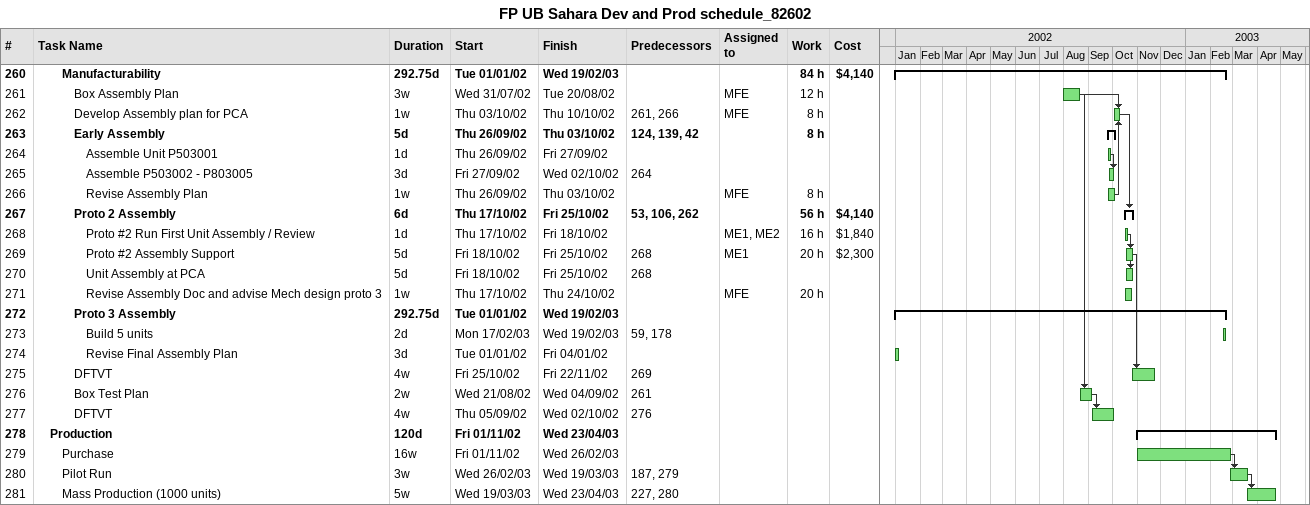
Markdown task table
FP UB Sahara Dev and Prod schedule_82602

| ID | Level | Task | Duration | Start | Finish | Predecessors | Resources | Work (h) | Cost ($) |
|---|---|---|---|---|---|---|---|---|---|
| 260 | 3 | **Manufacturability** | 292.75d | 2002-01-01 | 2003-02-19 |  |  | 84 | 4140 |
| 261 | 4 | Box Assembly Plan | 3w | 2002-07-31 | 2002-08-20 |  | MFE | 12 |  |
| 262 | 4 | Develop Assembly plan for PCA | 1w | 2002-10-03 | 2002-10-10 | 261, 266 | MFE | 8 |  |
| 263 | 4 | **Early Assembly** | 5d | 2002-09-26 | 2002-10-03 | 124, 139, 42 |  | 8 |  |
| 264 | 5 | Assemble Unit P503001 | 1d | 2002-09-26 | 2002-09-27 |  |  |  |  |
| 265 | 5 | Assemble P503002 - P803005 | 3d | 2002-09-27 | 2002-10-02 | 264 |  |  |  |
| 266 | 5 | Revise Assembly Plan | 1w | 2002-09-26 | 2002-10-03 |  | MFE | 8 |  |
| 267 | 4 | **Proto 2 Assembly** | 6d | 2002-10-17 | 2002-10-25 | 53, 106, 262 |  | 56 | 4140 |
| 268 | 5 | Proto #2 Run First Unit Assembly / Review | 1d | 2002-10-17 | 2002-10-18 |  | ME1, ME2 | 16 | 1840 |
| 269 | 5 | Proto #2 Assembly Support | 5d | 2002-10-18 | 2002-10-25 | 268 | ME1 | 20 | 2300 |
| 270 | 5 | Unit Assembly at PCA | 5d | 2002-10-18 | 2002-10-25 | 268 |  |  |  |
| 271 | 5 | Revise Assembly Doc and advise Mech design proto 3 | 1w | 2002-10-17 | 2002-10-24 |  | MFE | 20 |  |
| 272 | 4 | **Proto 3 Assembly** | 292.75d | 2002-01-01 | 2003-02-19 |  |  |  |  |
| 273 | 5 | Build 5 units | 2d | 2003-02-17 | 2003-02-19 | 59, 178 |  |  |  |
| 274 | 5 | Revise Final Assembly Plan | 3d | 2002-01-01 | 2002-01-04 |  |  |  |  |
| 275 | 4 | DFTVT | 4w | 2002-10-25 | 2002-11-22 | 269 |  |  |  |
| 276 | 4 | Box Test Plan | 2w | 2002-08-21 | 2002-09-04 | 261 |  |  |  |
| 277 | 4 | DFTVT | 4w | 2002-09-05 | 2002-10-02 | 276 |  |  |  |
| 278 | 2 | **Production** | 120d | 2002-11-01 | 2003-04-23 |  |  |  |  |
| 279 | 3 | Purchase | 16w | 2002-11-01 | 2003-02-26 |  |  |  |  |
| 280 | 3 | Pilot Run | 3w | 2003-02-26 | 2003-03-19 | 187, 279 |  |  |  |
| 281 | 3 | Mass Production (1000 units) | 5w | 2003-03-19 | 2003-04-23 | 227, 280 |  |  |  |
